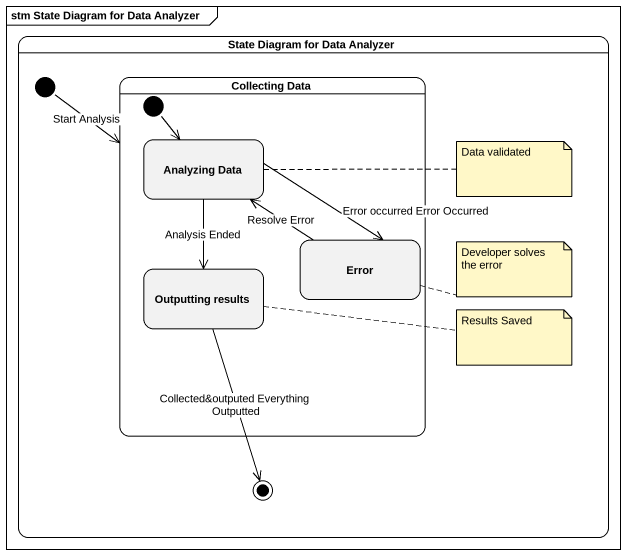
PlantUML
@startuml
mainframe stm State Diagram for Data Analyzer
hide empty description
state "State Diagram for Data Analyzer" as State_Diagram_for_Data {
  state "Collecting Data" as Collecting_Data {
    state "Analyzing Data" as Analyzing_Data
    state Error
    state "Outputting results" as Outputting_results
    [*] --> Analyzing_Data
  }
  state final1 <<end>>
  [*] --> Collecting_Data : Start Analysis
}
Analyzing_Data --> Error : Error occurred Error Occurred
Analyzing_Data --> Outputting_results : Analysis Ended
Error -up-> Analyzing_Data : Resolve Error
Outputting_results --> final1 : Collected&outputed Everything Outputted
note right of Analyzing_Data : Data validated
note right of Error : Developer solves the error
note right of Outputting_results : Results Saved
@enduml
